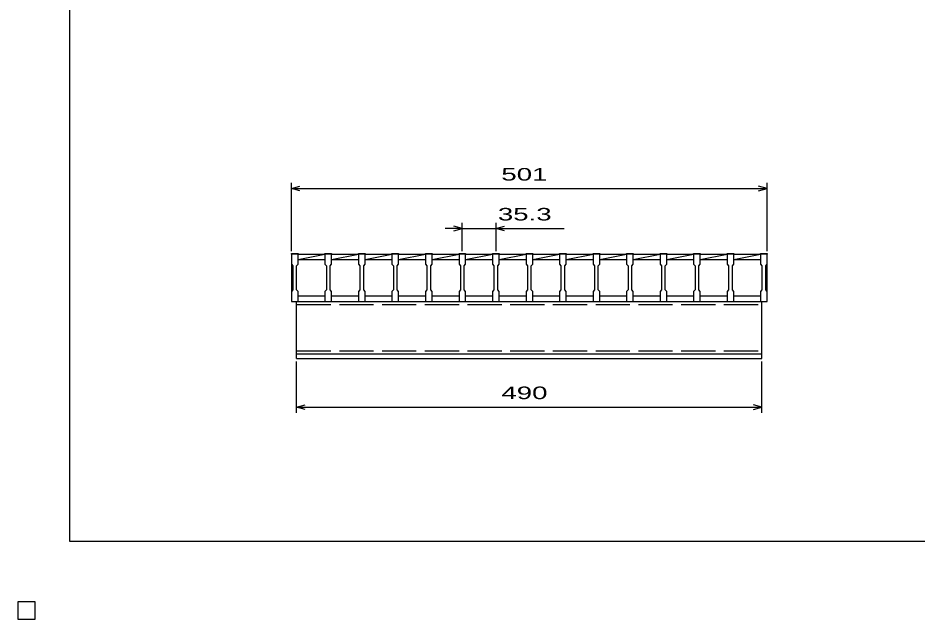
# Model space of a CAD drawing. Units: millimetres, scale not verified. Extents: x -1092 to 1039, y -770 to 632.
# Drawn here: x -1092 to -145, y -770 to -137 of the extents above; entities that cross this region are included whole.
import ezdxf
from ezdxf.enums import TextEntityAlignment as Align

# ---------------------------------------------------------------- set-up
doc = ezdxf.new("R2010")
doc.units = ezdxf.units.MM
doc.header["$LTSCALE"] = 6
doc.linetypes.add('DASHED', pattern=[7.5, 6, -1.5])
for name, color, linetype, lineweight in [('0_2', 150, 'Continuous', 25), ('16', 3, 'Continuous', 25), ('22', 4, 'Continuous', 25), ('24', 2, 'Continuous', 25), ('32', 4, 'Continuous', 25)]:
    doc.layers.add(name, color=color, linetype=linetype, lineweight=lineweight)
doc.styles.add('ベクトル', font='')
doc.styles.get('ベクトル').set_extended_font_data('ベクトル')

msp = doc.modelspace()

# ---------------------------------------------------------------- linework, layer by layer
at = {"layer": '0_2'}
for p, q in [((-1037.4, -687.9), (-1037.4, 632.1)), ((1038.6, -687.9), (-1037.4, -687.9)), ((-1074, -751.5), (-1092, -751.5)), ((-1092, -751.5), (-1092, -769.5)), ((-1074, -751.5), (-1092, -751.5)), ((-1092, -751.5), (-1092, -769.5)), ((-1074, -751.5), (-1092, -751.5)), ((-1092, -751.5), (-1092, -769.5)), ((-1074, -751.5), (-1092, -751.5)), ((-1092, -751.5), (-1092, -769.5)), ((-1074, -751.5), (-1092, -751.5)), ((-1092, -751.5), (-1092, -769.5)), ((-1074, -769.5), (-1074, -751.5)), ((-1074, -769.5), (-1074, -751.5)), ((-1074, -769.5), (-1074, -751.5)), ((-1074, -769.5), (-1074, -751.5)), ((-1074, -769.5), (-1074, -751.5)), ((-1092, -769.5), (-1074, -769.5)), ((-1092, -769.5), (-1074, -769.5)), ((-1092, -769.5), (-1074, -769.5)), ((-1092, -769.5), (-1074, -769.5)), ((-1092, -769.5), (-1074, -769.5))]:
    msp.add_line(p, q, dxfattribs=at)
at = {"layer": '16'}
for p, q in [((-804, -385.5), (-804, -384.8)), ((-804, -384.8), (-797, -384.8)), ((-804, -385.5), (-804, -396)), ((-797, -385.5), (-804, -385.5)), ((-804, -385.5), (-804, -429.5)), ((-797, -384.8), (-797, -385.5)), ((-797, -396), (-797, -385.5)), ((-797, -385.5), (-768.7, -385.5)), ((-797, -391), (-768.7, -385.5)), ((-768.7, -385.5), (-768.7, -384.8)), ((-768.7, -384.8), (-761.7, -384.8)), ((-768.7, -385.5), (-768.7, -396)), ((-761.7, -385.5), (-768.7, -385.5)), ((-761.7, -384.8), (-761.7, -385.5)), ((-761.7, -396), (-761.7, -385.5)), ((-761.7, -385.5), (-733.4, -385.5)), ((-761.7, -391), (-733.4, -385.5)), ((-733.4, -385.5), (-733.4, -384.8)), ((-733.4, -384.8), (-726.4, -384.8)), ((-733.4, -385.5), (-733.4, -396)), ((-726.4, -385.5), (-733.4, -385.5)), ((-726.4, -384.8), (-726.4, -385.5)), ((-726.4, -396), (-726.4, -385.5)), ((-726.4, -385.5), (-698.1, -385.5)), ((-726.4, -391), (-698.1, -385.5)), ((-698.1, -385.5), (-698.1, -384.8)), ((-698.1, -384.8), (-691.1, -384.8)), ((-698.1, -385.5), (-698.1, -396)), ((-691.1, -385.5), (-698.1, -385.5)), ((-691.1, -384.8), (-691.1, -385.5)), ((-691.1, -396), (-691.1, -385.5)), ((-691.1, -385.5), (-662.8, -385.5)), ((-691.1, -391), (-662.8, -385.5)), ((-662.8, -385.5), (-662.8, -384.8)), ((-662.8, -384.8), (-655.8, -384.8)), ((-662.8, -385.5), (-662.8, -396)), ((-655.8, -385.5), (-662.8, -385.5)), ((-655.8, -384.8), (-655.8, -385.5)), ((-655.8, -396), (-655.8, -385.5)), ((-655.8, -385.5), (-627.5, -385.5)), ((-655.8, -391), (-627.5, -385.5)), ((-627.5, -385.5), (-627.5, -384.8)), ((-627.5, -384.8), (-620.5, -384.8)), ((-627.5, -385.5), (-627.5, -396)), ((-620.5, -385.5), (-627.5, -385.5)), ((-620.5, -384.8), (-620.5, -385.5)), ((-620.5, -396), (-620.5, -385.5)), ((-620.5, -385.5), (-592.2, -385.5)), ((-620.5, -391), (-592.2, -385.5)), ((-592.2, -385.5), (-592.2, -384.8)), ((-592.2, -384.8), (-585.2, -384.8)), ((-592.2, -385.5), (-592.2, -396)), ((-585.2, -385.5), (-592.2, -385.5)), ((-585.2, -384.8), (-585.2, -385.5)), ((-585.2, -396), (-585.2, -385.5)), ((-585.2, -385.5), (-556.9, -385.5)), ((-585.2, -391), (-556.9, -385.5)), ((-556.9, -385.5), (-556.9, -384.8)), ((-556.9, -384.8), (-549.9, -384.8)), ((-556.9, -385.5), (-556.9, -396)), ((-549.9, -385.5), (-556.9, -385.5)), ((-549.9, -384.8), (-549.9, -385.5)), ((-549.9, -396), (-549.9, -385.5)), ((-549.9, -385.5), (-521.6, -385.5)), ((-549.9, -391), (-521.6, -385.5)), ((-521.6, -385.5), (-521.6, -384.8)), ((-521.6, -384.8), (-514.6, -384.8)), ((-521.6, -385.5), (-521.6, -396)), ((-514.6, -385.5), (-521.6, -385.5)), ((-514.6, -384.8), (-514.6, -385.5)), ((-514.6, -396), (-514.6, -385.5)), ((-514.6, -385.5), (-486.3, -385.5)), ((-514.6, -391), (-486.3, -385.5)), ((-486.3, -385.5), (-486.3, -384.8)), ((-486.3, -384.8), (-479.3, -384.8)), ((-486.3, -385.5), (-486.3, -396)), ((-479.3, -385.5), (-486.3, -385.5)), ((-479.3, -384.8), (-479.3, -385.5)), ((-479.3, -396), (-479.3, -385.5)), ((-479.3, -385.5), (-451, -385.5)), ((-479.3, -391), (-451, -385.5)), ((-451, -385.5), (-451, -384.8)), ((-451, -384.8), (-444, -384.8)), ((-451, -385.5), (-451, -396)), ((-444, -385.5), (-451, -385.5)), ((-444, -384.8), (-444, -385.5)), ((-444, -396), (-444, -385.5)), ((-444, -385.5), (-415.7, -385.5)), ((-444, -391), (-415.7, -385.5)), ((-415.7, -385.5), (-415.7, -384.8)), ((-415.7, -384.8), (-408.7, -384.8)), ((-415.7, -385.5), (-415.7, -396)), ((-408.7, -385.5), (-415.7, -385.5)), ((-408.7, -384.8), (-408.7, -385.5)), ((-408.7, -396), (-408.7, -385.5)), ((-408.7, -385.5), (-380.4, -385.5)), ((-408.7, -391), (-380.4, -385.5)), ((-380.4, -385.5), (-380.4, -384.8)), ((-380.4, -384.8), (-373.4, -384.8)), ((-380.4, -385.5), (-380.4, -396)), ((-373.4, -385.5), (-380.4, -385.5)), ((-373.4, -384.8), (-373.4, -385.5)), ((-373.4, -396), (-373.4, -385.5)), ((-373.4, -385.5), (-345.1, -385.5)), ((-373.4, -391), (-345.1, -385.5)), ((-345.1, -385.5), (-345.1, -384.8)), ((-345.1, -384.8), (-338.1, -384.8)), ((-345.1, -385.5), (-345.1, -396)), ((-338.1, -385.5), (-345.1, -385.5)), ((-338.1, -384.8), (-338.1, -385.5)), ((-338.1, -396), (-338.1, -385.5)), ((-338.1, -385.5), (-310, -385.5)), ((-338.1, -391), (-310, -385.539)), ((-310, -385.5), (-310, -384.8)), ((-310, -384.8), (-303, -384.8)), ((-310, -385.5), (-310, -396)), ((-303, -385.5), (-310, -385.5)), ((-303, -384.8), (-303, -385.5)), ((-303, -396), (-303, -385.5)), ((-303, -429.5), (-303, -385.5)), ((-804, -396), (-802.5, -398)), ((-798.5, -398), (-797, -396)), ((-797, -391), (-768.7, -391)), ((-768.7, -396), (-767.2, -398)), ((-763.2, -398), (-761.7, -396)), ((-761.7, -391), (-733.4, -391)), ((-733.4, -396), (-731.9, -398)), ((-727.9, -398), (-726.4, -396)), ((-726.4, -391), (-698.1, -391)), ((-698.1, -396), (-696.6, -398)), ((-692.6, -398), (-691.1, -396)), ((-691.1, -391), (-662.8, -391)), ((-662.8, -396), (-661.3, -398)), ((-657.3, -398), (-655.8, -396)), ((-655.8, -391), (-627.5, -391)), ((-627.5, -396), (-626, -398)), ((-622, -398), (-620.5, -396)), ((-620.5, -391), (-592.2, -391)), ((-592.2, -396), (-590.7, -398)), ((-586.7, -398), (-585.2, -396)), ((-585.2, -391), (-556.9, -391)), ((-556.9, -396), (-555.4, -398)), ((-551.4, -398), (-549.9, -396)), ((-549.9, -391), (-521.6, -391)), ((-521.6, -396), (-520.1, -398)), ((-516.1, -398), (-514.6, -396)), ((-514.6, -391), (-486.3, -391)), ((-486.3, -396), (-484.8, -398)), ((-480.8, -398), (-479.3, -396)), ((-479.3, -391), (-451, -391)), ((-451, -396), (-449.5, -398)), ((-445.5, -398), (-444, -396)), ((-444, -391), (-415.7, -391)), ((-415.7, -396), (-414.2, -398)), ((-410.2, -398), (-408.7, -396)), ((-408.7, -391), (-380.4, -391)), ((-380.4, -396), (-378.9, -398)), ((-374.9, -398), (-373.4, -396)), ((-373.4, -391), (-345.1, -391)), ((-345.1, -396), (-343.6, -398)), ((-339.6, -398), (-338.1, -396)), ((-338.1, -391), (-310, -391)), ((-310, -396), (-308.5, -398)), ((-304.5, -398), (-303, -396)), ((-802.5, -398), (-802.5, -423)), ((-798.5, -423), (-798.5, -398)), ((-767.2, -398), (-767.2, -423)), ((-763.2, -423), (-763.2, -398)), ((-731.9, -398), (-731.9, -423)), ((-727.9, -423), (-727.9, -398)), ((-696.6, -398), (-696.6, -423)), ((-692.6, -423), (-692.6, -398)), ((-661.3, -398), (-661.3, -423)), ((-657.3, -423), (-657.3, -398)), ((-626, -398), (-626, -423)), ((-622, -423), (-622, -398)), ((-590.7, -398), (-590.7, -423)), ((-586.7, -423), (-586.7, -398)), ((-555.4, -398), (-555.4, -423)), ((-551.4, -423), (-551.4, -398)), ((-520.1, -398), (-520.1, -423)), ((-516.1, -423), (-516.1, -398)), ((-484.8, -398), (-484.8, -423)), ((-480.8, -423), (-480.8, -398)), ((-449.5, -398), (-449.5, -423)), ((-445.5, -423), (-445.5, -398)), ((-414.2, -398), (-414.2, -423)), ((-410.2, -423), (-410.2, -398)), ((-378.9, -398), (-378.9, -423)), ((-374.9, -423), (-374.9, -398)), ((-343.6, -398), (-343.6, -423)), ((-339.6, -423), (-339.6, -398)), ((-308.5, -398), (-308.5, -423)), ((-304.5, -423), (-304.5, -398)), ((-802.5, -423), (-804, -425)), ((-804, -425), (-804, -435.5)), ((-797, -425), (-798.5, -423)), ((-797, -435.5), (-797, -425)), ((-767.2, -423), (-768.7, -425)), ((-768.7, -425), (-768.7, -435.5)), ((-761.7, -425), (-763.2, -423)), ((-761.7, -435.5), (-761.7, -425)), ((-731.9, -423), (-733.4, -425)), ((-733.4, -425), (-733.4, -435.5)), ((-726.4, -425), (-727.9, -423)), ((-726.4, -435.5), (-726.4, -425)), ((-696.6, -423), (-698.1, -425)), ((-698.1, -425), (-698.1, -435.5)), ((-691.1, -425), (-692.6, -423)), ((-691.1, -435.5), (-691.1, -425)), ((-661.3, -423), (-662.8, -425)), ((-662.8, -425), (-662.8, -435.5)), ((-655.8, -425), (-657.3, -423)), ((-655.8, -435.5), (-655.8, -425)), ((-626, -423), (-627.5, -425)), ((-627.5, -425), (-627.5, -435.5)), ((-620.5, -425), (-622, -423)), ((-620.5, -435.5), (-620.5, -425)), ((-590.7, -423), (-592.2, -425)), ((-592.2, -425), (-592.2, -435.5)), ((-585.2, -425), (-586.7, -423)), ((-585.2, -435.5), (-585.2, -425)), ((-555.4, -423), (-556.9, -425)), ((-556.9, -425), (-556.9, -435.5)), ((-549.9, -425), (-551.4, -423)), ((-549.9, -435.5), (-549.9, -425)), ((-520.1, -423), (-521.6, -425)), ((-521.6, -425), (-521.6, -435.5)), ((-514.6, -425), (-516.1, -423)), ((-514.6, -435.5), (-514.6, -425)), ((-484.8, -423), (-486.3, -425)), ((-486.3, -425), (-486.3, -435.5)), ((-479.3, -425), (-480.8, -423)), ((-479.3, -435.5), (-479.3, -425)), ((-449.5, -423), (-451, -425)), ((-451, -425), (-451, -435.5)), ((-444, -425), (-445.5, -423)), ((-444, -435.5), (-444, -425)), ((-414.2, -423), (-415.7, -425)), ((-415.7, -425), (-415.7, -435.5)), ((-408.7, -425), (-410.2, -423)), ((-408.7, -435.5), (-408.7, -425)), ((-378.9, -423), (-380.4, -425)), ((-380.4, -425), (-380.4, -435.5)), ((-373.4, -425), (-374.9, -423)), ((-373.4, -435.5), (-373.4, -425)), ((-343.6, -423), (-345.1, -425)), ((-345.1, -425), (-345.1, -435.5)), ((-338.1, -425), (-339.6, -423)), ((-338.1, -435.5), (-338.1, -425)), ((-308.5, -423), (-310, -425)), ((-310, -425), (-310, -435.5)), ((-303, -425), (-304.5, -423)), ((-303, -435.5), (-303, -425)), ((-804, -435.5), (-797, -435.5)), ((-798.5, -435.5), (-308.5, -435.5)), ((-798.5, -490.5), (-798.5, -435.5)), ((-797, -429.5), (-768.7, -429.5)), ((-768.7, -435.5), (-761.7, -435.5)), ((-761.7, -429.5), (-733.4, -429.5)), ((-733.4, -435.5), (-726.4, -435.5)), ((-726.4, -429.5), (-698.1, -429.5)), ((-698.1, -435.5), (-691.1, -435.5)), ((-691.1, -429.5), (-662.8, -429.5)), ((-662.8, -435.5), (-655.8, -435.5)), ((-655.8, -429.5), (-627.5, -429.5)), ((-627.5, -435.5), (-620.5, -435.5)), ((-620.5, -429.5), (-592.2, -429.5)), ((-592.2, -435.5), (-585.2, -435.5)), ((-585.2, -429.5), (-556.9, -429.5)), ((-556.9, -435.5), (-549.9, -435.5)), ((-549.9, -429.5), (-521.6, -429.5)), ((-521.6, -435.5), (-514.6, -435.5)), ((-514.6, -429.5), (-486.3, -429.5)), ((-486.3, -435.5), (-479.3, -435.5)), ((-479.3, -429.5), (-451, -429.5)), ((-451, -435.5), (-444, -435.5)), ((-444, -429.5), (-415.7, -429.5)), ((-415.7, -435.5), (-408.7, -435.5)), ((-408.7, -429.5), (-380.4, -429.5)), ((-380.4, -435.5), (-373.4, -435.5)), ((-373.4, -429.5), (-345.1, -429.5)), ((-345.1, -435.5), (-338.1, -435.5)), ((-338.1, -429.5), (-310, -429.5)), ((-310, -435.5), (-303, -435.5)), ((-308.5, -490.5), (-308.5, -435.5)), ((-798.5, -490.5), (-308.5, -490.5)), ((-798.5, -495.5), (-798.5, -490.5)), ((-798.5, -490.5), (-308.5, -490.5)), ((-308.5, -495.5), (-308.5, -490.5)), ((-798.5, -495.5), (-308.5, -495.5)), ((-1074, -751.5), (-1092, -751.5)), ((-1092, -751.5), (-1092, -769.5)), ((-1074, -751.5), (-1092, -751.5)), ((-1092, -751.5), (-1092, -769.5)), ((-1074, -751.5), (-1092, -751.5)), ((-1092, -751.5), (-1092, -769.5)), ((-1074, -751.5), (-1092, -751.5)), ((-1092, -751.5), (-1092, -769.5)), ((-1074, -751.5), (-1092, -751.5)), ((-1092, -751.5), (-1092, -769.5)), ((-1074, -769.5), (-1074, -751.5)), ((-1074, -769.5), (-1074, -751.5)), ((-1074, -769.5), (-1074, -751.5)), ((-1074, -769.5), (-1074, -751.5)), ((-1074, -769.5), (-1074, -751.5)), ((-1092, -769.5), (-1074, -769.5)), ((-1092, -769.5), (-1074, -769.5)), ((-1092, -769.5), (-1074, -769.5)), ((-1092, -769.5), (-1074, -769.5)), ((-1092, -769.5), (-1074, -769.5))]:
    msp.add_line(p, q, dxfattribs=at)
at = {"layer": '16', "linetype": 'DASHED'}
for p, q in [((-798.5, -438.7), (-308.5, -438.7)), ((-798.5, -487.3), (-308.5, -487.3))]:
    msp.add_line(p, q, dxfattribs=at)
at = {"layer": '22'}
for p, q in [((-804, -382.5), (-804, -310.5)), ((-303, -382.5), (-303, -310.5)), ((-804, -316.5), (-795, -314.1)), ((-795, -318.9), (-804, -316.5)), ((-804, -316.5), (-303, -316.5)), ((-303, -316.5), (-312, -314.1)), ((-312, -318.9), (-303, -316.5)), ((-624, -358.5), (-642, -358.5)), ((-624, -358.5), (-633, -356.1)), ((-633, -360.9), (-624, -358.5)), ((-624, -382.5), (-624, -352.5)), ((-624, -358.5), (-588.7, -358.5)), ((-588.7, -352.5), (-588.7, -382.5)), ((-588.7, -358.5), (-579.7, -356.1)), ((-579.7, -360.9), (-588.7, -358.5)), ((-588.7, -358.5), (-516.7, -358.5)), ((-798.5, -552.5), (-798.5, -498.5)), ((-308.5, -552.5), (-308.5, -498.5)), ((-798.5, -546.5), (-789.5, -544.1)), ((-789.5, -548.9), (-798.5, -546.5)), ((-798.5, -546.5), (-308.5, -546.5)), ((-308.5, -546.5), (-317.5, -544.1)), ((-317.5, -548.9), (-308.5, -546.5))]:
    msp.add_line(p, q, dxfattribs=at)
at = {"layer": '22', "color": 2}
for p, q in [((-1074, -751.5), (-1092, -751.5)), ((-1092, -751.5), (-1092, -769.5)), ((-1074, -751.5), (-1092, -751.5)), ((-1092, -751.5), (-1092, -769.5)), ((-1074, -751.5), (-1092, -751.5)), ((-1092, -751.5), (-1092, -769.5)), ((-1074, -769.5), (-1074, -751.5)), ((-1074, -769.5), (-1074, -751.5)), ((-1074, -769.5), (-1074, -751.5)), ((-1092, -769.5), (-1074, -769.5)), ((-1092, -769.5), (-1074, -769.5)), ((-1092, -769.5), (-1074, -769.5))]:
    msp.add_line(p, q, dxfattribs=at)
at = {"layer": '24', "color": 4}
for p, q in [((-1074, -751.5), (-1092, -751.5)), ((-1092, -751.5), (-1092, -769.5)), ((-1074, -751.5), (-1092, -751.5)), ((-1092, -751.5), (-1092, -769.5)), ((-1074, -751.5), (-1092, -751.5)), ((-1092, -751.5), (-1092, -769.5)), ((-1074, -769.5), (-1074, -751.5)), ((-1074, -769.5), (-1074, -751.5)), ((-1074, -769.5), (-1074, -751.5)), ((-1092, -769.5), (-1074, -769.5)), ((-1092, -769.5), (-1074, -769.5)), ((-1092, -769.5), (-1074, -769.5))]:
    msp.add_line(p, q, dxfattribs=at)
at = {"layer": '32'}
for p, q in [((-1074, -751.5), (-1092, -751.5)), ((-1092, -751.5), (-1092, -769.5)), ((-1074, -751.5), (-1092, -751.5)), ((-1092, -751.5), (-1092, -769.5)), ((-1074, -751.5), (-1092, -751.5)), ((-1092, -751.5), (-1092, -769.5)), ((-1074, -751.5), (-1092, -751.5)), ((-1092, -751.5), (-1092, -769.5)), ((-1074, -751.5), (-1092, -751.5)), ((-1092, -751.5), (-1092, -769.5)), ((-1074, -769.5), (-1074, -751.5)), ((-1074, -769.5), (-1074, -751.5)), ((-1074, -769.5), (-1074, -751.5)), ((-1074, -769.5), (-1074, -751.5)), ((-1074, -769.5), (-1074, -751.5)), ((-1092, -769.5), (-1074, -769.5)), ((-1092, -769.5), (-1074, -769.5)), ((-1092, -769.5), (-1074, -769.5)), ((-1092, -769.5), (-1074, -769.5)), ((-1092, -769.5), (-1074, -769.5))]:
    msp.add_line(p, q, dxfattribs=at)

# ---------------------------------------------------------------- texts
at = {"layer": '22', "color": 2, "style": 'ベクトル', "width": 1.65}
for s, p in [(' 501 ', (-591, -301.5)), (' 35.3 ', (-594.7, -343.5)), (' 490 ', (-591, -531.5))]:
    msp.add_text(s, height=13.2, dxfattribs=at).set_placement(p, align=Align.MIDDLE_LEFT)

doc.saveas('drawing.dxf')
